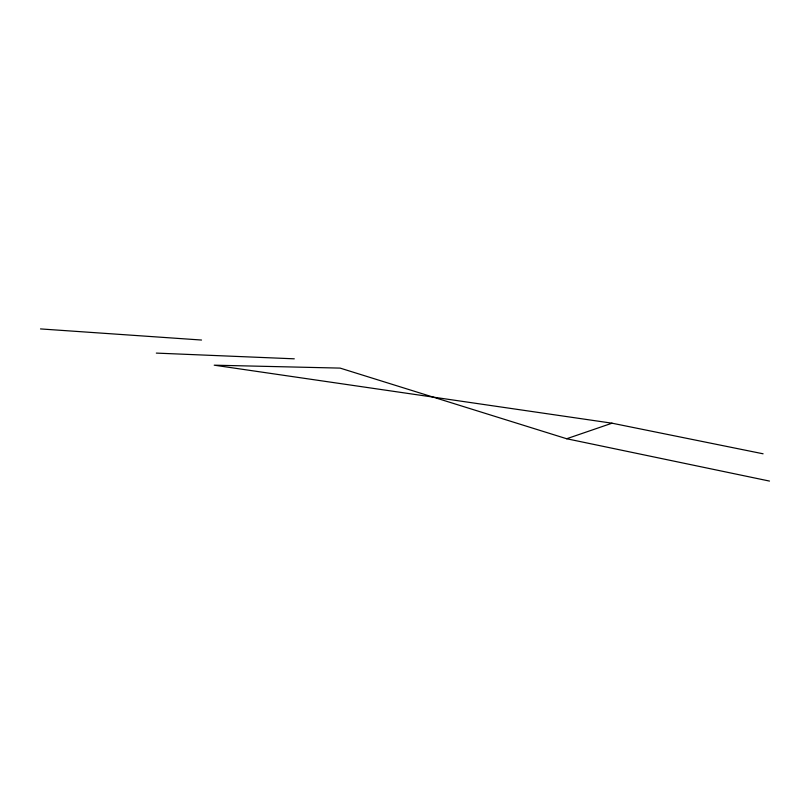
<?xml version="1.0" encoding="UTF-8"?>
<svg xmlns="http://www.w3.org/2000/svg" width="810" height="810" viewBox="0 0 810 810"><rect width="100%" height="100%" fill="white"/><g stroke="black" fill="none" stroke-linecap="round" stroke-linejoin="round"><path stroke-width="1.21" d="M612.036 423.195L214.204 365.178L340.119 368.104L566.676 438.747L612.036 423.195L763.091 453.792M156.32 353.099L294.283 358.82M40.5 328.921L201.528 340.038M566.676 438.747L769.5 481.079"/></g></svg>
